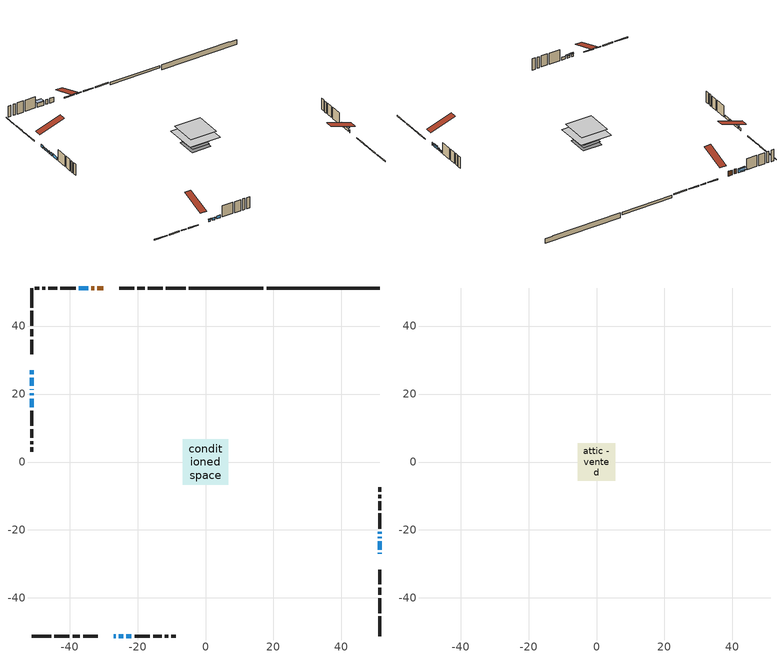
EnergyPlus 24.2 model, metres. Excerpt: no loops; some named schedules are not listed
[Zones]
conditioned space
 floor adiabatic (Floor2 construction): -3.66,-3.66 -3.66,3.66 3.66,3.66 3.66,-3.66 z0.46
 floor adiabatic (AdiabaticFloorConstruction): -6.66,-6.66 -6.66,6.66 6.66,6.66 6.66,-6.66 z2.9
 floor foundation (Slab1 construction): -4.18,-4.18 -4.18,4.18 4.18,4.18 4.18,-4.18 z-1.68
 floor foundation (Slab2 construction): -3.66,-3.66 -3.66,3.66 3.66,3.66 3.66,-3.66 z-0.61
 wall outside (RimJoist1 construction): -5.85,51.18 -11.66,51.18 / -51.18,-51.18 -45.37,-51.18 / -51.18,51.18 -51.18,45.37 / 51.18,-51.18 51.18,-45.37 z0.46:0.76
 wall outside (RimJoist2 construction): -12.59,51.18 -16.98,51.18 / -44.44,-51.18 -40.04,-51.18 / -51.18,44.44 -51.18,40.04 / 51.18,-44.44 51.18,-40.04 z0.46:0.76
 wall outside (RimJoist3 construction): -17.91,51.18 -20.08,51.18 / -39.11,-51.18 -36.95,-51.18 / -51.18,39.11 -51.18,36.95 / 51.18,-39.11 51.18,-36.95 z0.46:0.76
 wall outside (RimJoist4 construction): -21.01,51.18 -25.34,51.18 / -36.02,-51.18 -31.68,-51.18 / -51.18,36.02 -51.18,31.68 / 51.18,-36.02 51.18,-31.68 z0.46:0.76
 wall outside (AdiabaticWallConstruction 1): -30.06,51.18 -31.82,51.18 / -32.75,51.18 -33.61,51.18 z0.46:2.49
 wall outside (AdiabaticWallConstruction): -26.97,-51.18 -26.41,-51.18 / -51.18,24.82 -51.18,22.38 / -25.48,-51.18 -24.26,-51.18 z0.46:1.38; -51.18,26.97 -51.18,25.75 / 51.18,-26.97 51.18,-26.71 / -51.18,21.45 -51.18,21.19 / -51.18,20.27 -51.18,19.59 / -23.33,-51.18 -21.81,-51.18 / 51.18,-25.78 51.18,-23.34 / 51.18,-22.42 51.18,-22.03 / -51.18,18.66 -51.18,16.06 z0.46:1.68; -34.54,51.18 -37.23,51.18 z0.46:2.19; 51.18,-21.11 51.18,-20.49 z0.46:1.22
 wall outside (Wall1 construction): -38.16,51.18 -42.67,51.18 / -20.88,-51.18 -16.37,-51.18 / -51.18,15.13 -51.18,10.62 / 51.18,-19.57 51.18,-15.06 z0.46:5.34
 wall outside (Wall2 construction): -43.6,51.18 -46.19,51.18 / -15.44,-51.18 -12.84,-51.18 / -51.18,9.69 -51.18,7.09 / 51.18,-14.13 51.18,-11.53 z0.46:5.34
 wall outside (Wall3 construction): -47.12,51.18 -48.04,51.18 / -11.91,-51.18 -11,-51.18 / -51.18,6.17 -51.18,5.25 / 51.18,-10.6 51.18,-9.69 z0.46:5.34
 wall outside (Wall4 construction): -48.97,51.18 -50.25,51.18 / -10.07,-51.18 -8.79,-51.18 / -51.18,4.32 -51.18,3.04 / 51.18,-8.76 51.18,-7.47 z0.46:5.34
 wall foundation (FoundationWall1 construction): 17.96,51.18,-1.68 17.96,51.18,0.45 47.86,51.18,0.45 47.86,51.18,0.26 51.18,51.18,0.26 51.18,51.18,-1.68
 wall foundation (FoundationWall2 construction): 17.03,51.18 -4.92,51.18 z-0.61:0.46
 window (WindowConstruction 10): -26.97,-51.18 -26.41,-51.18 z0.46:1.37
 window (WindowConstruction 7): -51.18,26.97 -51.18,25.75 z0.46:1.68
 window (WindowConstruction 8): -51.18,24.82 -51.18,22.38 z0.46:1.37
 window (WindowConstruction 9): -25.48,-51.18 -24.26,-51.18 z0.46:1.37
 window (WindowConstruction 11): 51.18,-26.97 51.18,-26.71 z0.46:1.68
 window (WindowConstruction 12): -51.18,21.45 -51.18,21.2 z0.46:1.68
 window (WindowConstruction): -34.54,51.18 -37.23,51.18 z0.46:2.19
 window (WindowConstruction 1): -51.18,20.27 -51.18,19.59 z0.46:1.68
 window (WindowConstruction 2): -23.33,-51.18 -21.81,-51.18 z0.46:1.68
 window (WindowConstruction 3): 51.18,-25.78 51.18,-23.34 z0.46:1.68
 window (WindowConstruction 4): 51.18,-22.42 51.18,-22.03 z0.46:1.68
 window (WindowConstruction 5): 51.18,-21.11 51.18,-20.5 z0.46:1.22
 window (WindowConstruction 6): -51.18,18.66 -51.18,16.06 z0.46:1.68
 door (Door): -30.06,51.18 -31.82,51.18 z0.46:2.49
 door (Door 1): -32.75,51.18 -33.61,51.18 z0.46:2.49
 ceiling adiabatic (AdiabaticFloorConstruction): 6.66,-6.66 6.66,6.66 -6.66,6.66 -6.66,-6.66 z2.9
attic - vented
 floor to conditioned space (Floor1 construction Reversed): -5.57,-5.57 -5.57,5.57 5.57,5.57 5.57,-5.57 z5.34
 roof outside (Roof1 construction): -29.13,51.18,5.34 -29.13,40.33,8.95 -26.27,40.33,8.95 -26.27,51.18,5.34; -27.89,-51.18,5.34 -27.89,-40.33,8.95 -30.75,-40.33,8.95 -30.75,-51.18,5.34; -51.18,27.89,5.34 -40.33,27.89,8.95 -40.33,30.75,8.95 -51.18,30.75,5.34; 51.18,-27.89,5.34 40.33,-27.89,8.95 40.33,-30.75,8.95 51.18,-30.75,5.34
shading: -26.11,-51.18 -27.26,-51.18 -27.26,-51.79 -26.11,-51.79 z1.67; -51.18,22.23 -51.18,24.97 -51.79,24.97 -51.79,22.23 z1.52; -24.11,-51.18 -25.63,-51.18 -25.63,-51.79 -24.11,-51.79 z1.52; -37.29,51.18 -34.48,51.18 -34.48,53.01 -37.29,53.01 z2.25; 51.18,-23.19 51.18,-25.93 51.79,-25.93 51.79,-23.19 z1.83; 51.18,-20.35 51.18,-21.25 51.79,-21.25 51.79,-20.35 z1.37
[Building]
Building 1: Terrain=Suburbs
[Site:Location]
Windsor AP_ON: Latitude {deg}=42.28; Longitude {deg}=-82.96; Time Zone {hr}=-5; Elevation {m}=190; Keep Site Location Information=Yes
[Site:GroundTemperature:Shallow]
6.34957, 4.46684, 4.31606, 5.20952, 8.79623, 12.3662, 15.4612, 17.4219, 17.5884, 15.9938, 12.9777, 9.51722
[Site:WaterMainsTemperature]
Calculation Method=Schedule; Temperature Schedule=mains temperature schedule
[Material] Roughness=Rough; Thermal Absorptance=0.9
Name | Thickness {m} | Conductivity {W/m-K} | Density {kg/m3} | Specific Heat {J/kg-K} | Solar Absorptance | Visible Absorptance
asphalt or fiberglass shingles | 0.00635 | 0.162714 | 1121.4 | 1465.45 | 0.4 | 0.4
ceiling loosefill ins | 0.169333 | 0.0480833 | 16.02 | 1046.75 | 0.7 | 0.7
ceiling stud and cavity | 0.1397 | 0.212699 | 65.682 | 1177.47 | 0.7 | 0.7
concrete 4.0 in. | 0.1016 | 1.803125 | 2242.8 | 837.4 | 0.7 | 0.7
concrete 8.0 in. | 0.2032 | 1.803125 | 2242.8 | 837.4 | 0.7 | 0.7
door material | 0.04445 | 0.053851 | 512.64 | 1214.23 | 0.7 | 0.7
exterior vertical ins | 0.00071446 | 0.029427 | 32.04 | 1214.23 | 0.7 | 0.7
exterior vertical ins 1 | 0.00347186 | 0.029427 | 32.04 | 1214.23 | 0.7 | 0.7
floor covering | 0.0127 | 9.015625 | 54.468 | 1339.84 | 0.6 | 0.6
floor covering 1 | 0.0127 | 0.0433444 | 54.468 | 1339.84 | 0.6 | 0.6
floor rigid ins; wall rigid ins | 0.512978 | 0.029427 | 32.04 | 1214.23 | 0.7 | 0.7
floor stud and cavity | 0.0889 | 0.220277 | 50.32683 | 1063.81 | 0.7 | 0.7
floor stud and cavity 1 | 0.1397 | 1.75129 | 37.0049 | 1207.88 | 0.7 | 0.7
furniture material conditioned space 1 | 0.1524 | 0.115458 | 640.8 | 1214.23 | 0.6 | 0.6
gypsum board | 0.0127 | 0.160291 | 801 | 837.4 | 0.6 | 0.6
gypsum board 1 | 0.0127 | 0.160291 | 801 | 837.4 | 0.7 | 0.7
osb sheathing 0.5 in. | 0.0127 | 0.115458 | 512.64 | 1214.23 | 0.7 | 0.7
osb sheathing 0.75 in. | 0.01905 | 0.115458 | 512.64 | 1214.23 | 0.7 | 0.7
osb sheathing 2.0 in. | 0.0508 | 0.115458 | 512.64 | 1214.23 | 0.7 | 0.7
rim joist rigid ins | 0.051816 | 0.029427 | 32.04 | 1214.23 | 0.7 | 0.7
rim joist stud and cavity | 0.0508 | 0.308293 | 125.044 | 1163.47 | 0.6 | 0.6
rim joist stud and cavity 1 | 0.0508 | 0.311623 | 125.044 | 1163.47 | 0.6 | 0.6
rim joist stud and cavity 2 | 0.0508 | 0.0317179 | 125.044 | 1163.47 | 0.6 | 0.6
rim joist stud and cavity 3 | 0.0508 | 0.107068 | 50.32683 | 1063.81 | 0.6 | 0.6
wall stud and cavity | 0.1397 | 0.0809575 | 139.0536 | 1170.24 | 0.7 | 0.7
wall stud and cavity 1 | 0.1397 | 0.0813726 | 139.0536 | 1170.24 | 0.7 | 0.7
wall stud and cavity 2 | 0.1397 | 0.0949025 | 139.0536 | 1170.24 | 0.7 | 0.7
wall stud and cavity 3 | 0.1397 | 0.10094 | 139.0536 | 1170.24 | 0.7 | 0.7
wall stud and cavity 4 | 0.0889 | 0.380278 | 52.3479 | 1209.89 | 0.7 | 0.7
wall stud and cavity 5 | 0.0889 | 0.391764 | 83.0341 | 1211.67 | 0.7 | 0.7
wood siding | 0.0254 | 0.102417 | 544.68 | 1172.36 | 0.4 | 0.4
wood siding 1; wood siding 2; wood siding 3 | 0.0254 | 0.102417 | 544.68 | 1172.36 | 0.7 | 0.7
[WindowMaterial:SimpleGlazingSystem]
Name | U-Factor {W/m2-K} | Solar Heat Gain Coefficient
WindowMaterial | 3.03035 | 0.67
WindowMaterial 1 | 3.077476 | 0.55
WindowMaterial 10 | 3.12517 | 0.38
WindowMaterial 2 | 3.05249 | 0.62
WindowMaterial 3 | 3.05874 | 0.6
WindowMaterial 4 | 3.09565 | 0.49
WindowMaterial 5 | 3.13085 | 0.44
WindowMaterial 6 | 3.10246 | 0.58
WindowMaterial 7 | 3.05817 | 0.67
WindowMaterial 8 | 3.10076 | 0.54
WindowMaterial 9 | 3.10246 | 0.6
[Construction]
AdiabaticFloorConstruction: floor stud and cavity 1, floor rigid ins, osb sheathing 0.75 in., floor covering 1
AdiabaticWallConstruction: wood siding 2, wall rigid ins, wall stud and cavity 4, gypsum board
AdiabaticWallConstruction 1: wood siding 3, wall rigid ins, wall stud and cavity 4, gypsum board
Door; Door 1: door material
Floor1 construction Reversed: gypsum board, ceiling stud and cavity, ceiling loosefill ins
Floor2 construction: floor stud and cavity, floor covering
FoundationWall1 construction; FoundationWall2 construction: concrete 8.0 in., gypsum board 1
furniture construction conditioned space 1: furniture material conditioned space 1
PartitionWallConstruction: gypsum board, wall stud and cavity 5, gypsum board
RimJoist1 construction: wood siding 1, rim joist rigid ins, osb sheathing 2.0 in., rim joist stud and cavity
RimJoist2 construction: wood siding 1, rim joist rigid ins, osb sheathing 2.0 in., rim joist stud and cavity 1
RimJoist3 construction: wood siding 1, osb sheathing 2.0 in., rim joist stud and cavity 2
RimJoist4 construction: wood siding 1, rim joist stud and cavity 3
Roof1 construction: asphalt or fiberglass shingles
Slab1 construction; Slab2 construction: concrete 4.0 in.
Wall1 construction: wood siding, osb sheathing 0.5 in., wall stud and cavity, gypsum board
Wall2 construction: wood siding, osb sheathing 0.5 in., wall stud and cavity 1, gypsum board
Wall3 construction: wood siding, osb sheathing 0.5 in., wall stud and cavity 2, gypsum board
Wall4 construction: wood siding, osb sheathing 0.5 in., wall stud and cavity 3, gypsum board
WindowConstruction: WindowMaterial
WindowConstruction 1: WindowMaterial 1
WindowConstruction 10: WindowMaterial 9
WindowConstruction 11; WindowConstruction 12: WindowMaterial 10
WindowConstruction 2: WindowMaterial 2
WindowConstruction 3: WindowMaterial 3
WindowConstruction 4: WindowMaterial 4
WindowConstruction 5: WindowMaterial 5
WindowConstruction 6: WindowMaterial 6
WindowConstruction 7: WindowMaterial 7
WindowConstruction 8; WindowConstruction 9: WindowMaterial 8
[Zone] Multiplier=1; Part of Total Floor Area=Yes
Name | Volume {m3}
attic - vented | 72.8541
conditioned space | 682.6
[Space]
Name | Zone | Volume {m3}
attic - vented 1 | attic - vented | 72.8541
conditioned space 1 | conditioned space | 682.6
[ZoneInfiltration:EffectiveLeakageArea]
infil attic - vented 1: Zone or Space=attic - vented 1; Schedule=Always On Discrete; Effective Air Leakage Area {cm2}=5515.11; Stack Coefficient=0.000251496; Wind Coefficient=1.07148e-05
[ZoneMixing]
whole house fan mix: Zone or Space=attic - vented; Schedule=Always On Continuous; Design Flow Rate Calculation Method=Flow/Zone; Design Flow Rate {m3/s}=0; Source Zone or Space=conditioned space
[SurfaceProperty:ExposedFoundationPerimeter] Exposed Perimeter Calculation Method=TotalExposedPerimeter
Name | Total Exposed Perimeter {m}
Slab1 | 33.223
Slab2 | 21.946
[InternalMass] Zone or ZoneList=conditioned space; Space or SpaceList=conditioned space 1
Name | Construction | Surface Area {m2}
furniture mass conditioned space 1 | furniture construction conditioned space 1 | 141.84
partition wall mass | PartitionWallConstruction | 301.056
[Lights]
interior lighting: Zone or ZoneList or Space or SpaceList=conditioned space 1; Schedule=interior lighting schedule; Design Level Calculation Method=LightingLevel; Lighting Level {W}=343.2; Return Air Fraction=0; Fraction Radiant=0.6; Fraction Visible=0.2; Fraction Replaceable=1
[People]
occupants: Zone or ZoneList or Space or SpaceList=conditioned space 1; Number of People Schedule=occupants schedule; Number of People Calculation Method=People; Number of People=3; Fraction Radiant=0.314171; Sensible Heat Fraction=0.56303; Activity Level Schedule=occupants activity schedule; Carbon Dioxide Generation Rate {m3/s-W}=0; Enable ASHRAE 55 Comfort Warnings=No; Mean Radiant Temperature Calculation Type=EnclosureAveraged
[ElectricEquipment] Zone or ZoneList or Space or SpaceList=conditioned space 1; Design Level Calculation Method=EquipmentLevel
Name | Schedule | Design Level {W} | Fraction Latent | Fraction Radiant | Fraction Lost
clothes dryer | clothes dryer schedule | 140.772 | 0.015 | 0.081 | 0.85
clothes washer | clothes washer schedule | 32.1985 | 0.03 | 0.162 | 0.7
cooking range | cooking range schedule | 215.147 | 0.08 | 0.432 | 0.2
dishwasher | dishwasher schedule | 66.8632 | 0.3 | 0.18 | 0.4
fridge | fridge schedule | 72.9452 | 0 | 0.6 | 0
mech vent bath fan 0 | mech vent bath fan 0 schedule | 25.1 | 0 | 0 | 1
mech vent bath fan 1 | mech vent bath fan 1 schedule | 25.1 | 0 | 0 | 1
mech vent house fan | mech vent house fan schedule | 0 | 0 | 0 | 1
mech vent house fan cfis | mech vent house fan cfis schedule | 0 | 0 | 0 | 0
mech vent range fan 0 | mech vent range fan 0 schedule | 57 | 0 | 0 | 1
misc plug loads | misc plug loads schedule | 494.7 | 0.045 | 0.513 | 0.1
whole house fan | Always On Discrete | 0 | 0 | 0 | 1
[OtherEquipment] Zone or ZoneList or Space or SpaceList=conditioned space 1; Design Level Calculation Method=EquipmentLevel
Name | Fuel Type | Schedule | Design Level {W} | Fraction Latent | Fraction Radiant | Fraction Lost
clothes dryer 1 | Electricity | clothes dryer schedule | 0 | 0.015 | 0.081 | 0.85
cooking range 1 | Electricity | cooking range schedule | 0 | 0.08 | 0.432 | 0.2
general water use latent | None | general water use schedule | 62.594 | 1 | 0 | 0
general water use sensible | None | general water use schedule | -61.6891 | 0 | 0.6 | 0
mech vent house fan latent load | None | Always On Discrete | 0 | 1 | 0 | 0
mech vent house fan sensible load | None | Always On Discrete | 0 | 0 | 0 | 0
water heater energy adjustment1 | NaturalGas | Always On Discrete | 0.01 | 0 | 0 | 1
[ZoneInfiltration:DesignFlowRate] Zone or ZoneList or Space or SpaceList=conditioned space 1; Schedule=Always On Discrete; Design Flow Rate Calculation Method=Flow/Zone; Design Flow Rate {m3/s}=0
infil flow; natural vent flow; whole house fan flow
[Foundation:Kiva] Initial Indoor Air Temperature {C}=18; Wall Depth Below Slab {m}=0.2032; Custom Block X Position 1 {m}=0.2159; Custom Block Z Position 1 {m}=0
Name | Wall Height Above Grade {m} | Custom Block Material Name 1 | Custom Block Depth 1 {m}
Foundation Kiva 1 | 0.450007 | exterior vertical ins | 2.13
Foundation Kiva 2 | 0.460004 | exterior vertical ins 1 | 1.07
[Foundation:Kiva:Settings]
Soil Conductivity {W/m-K}=0.849921; Soil Density {kg/m3}=1842.3; Soil Specific Heat {J/kg-K}=418.7; Ground Solar Absorptivity=0.9; Ground Thermal Absorptivity=0.9; Ground Surface Roughness {m}=0.03; Far-Field Width {m}=40; Deep-Ground Boundary Condition=ZeroFlux; Deep-Ground Depth {m}=40; Minimum Cell Dimension {m}=0.2; Maximum Cell Growth Coefficient=3; Simulation Timestep=Timestep
[Exterior:Lights]
exterior lighting: Schedule=exterior lighting schedule; Design Level {W}=75.6
[Schedule:Constant]
Name | Hourly Value
Always On Continuous; mech vent house fan schedule; mech vent house fan cfis schedule; Always On Discrete | 1
occupants activity schedule | 117.228
fridge schedule | 0
[Schedule:Week:Daily]
interior lighting schedule Week Rule - Jan1-Jan27: interior lighting schedule day, interior lighting schedule day, interior lighting schedule day, interior lighting schedule day, interior lighting schedule day, interior lighting schedule day, interior lighting schedule day, interior lighting schedule default day, interior lighting schedule default day, interior lighting schedule default day, interior lighting schedule default day, interior lighting schedule default day
interior lighting schedule Week Rule - Jan28-Feb3: interior lighting schedule day, interior lighting schedule day, interior lighting schedule day, interior lighting schedule day, interior lighting schedule day 1, interior lighting schedule day 1, interior lighting schedule day 1, interior lighting schedule default day, interior lighting schedule default day, interior lighting schedule default day, interior lighting schedule default day, interior lighting schedule default day
interior lighting schedule Week Rule - Feb4-Feb24: interior lighting schedule day 1, interior lighting schedule day 1, interior lighting schedule day 1, interior lighting schedule day 1, interior lighting schedule day 1, interior lighting schedule day 1, interior lighting schedule day 1, interior lighting schedule default day, interior lighting schedule default day, interior lighting schedule default day, interior lighting schedule default day, interior lighting schedule default day
interior lighting schedule Week Rule - Feb25-Mar3: interior lighting schedule day 1, interior lighting schedule day 1, interior lighting schedule day 1, interior lighting schedule day 1, interior lighting schedule day 2, interior lighting schedule day 2, interior lighting schedule day 2, interior lighting schedule default day, interior lighting schedule default day, interior lighting schedule default day, interior lighting schedule default day, interior lighting schedule default day
interior lighting schedule Week Rule - Mar4-Mar31: interior lighting schedule day 2, interior lighting schedule day 2, interior lighting schedule day 2, interior lighting schedule day 2, interior lighting schedule day 2, interior lighting schedule day 2, interior lighting schedule day 2, interior lighting schedule default day, interior lighting schedule default day, interior lighting schedule default day, interior lighting schedule default day, interior lighting schedule default day
interior lighting schedule Week Rule - Apr1-Apr28: interior lighting schedule day 3, interior lighting schedule day 3, interior lighting schedule day 3, interior lighting schedule day 3, interior lighting schedule day 3, interior lighting schedule day 3, interior lighting schedule day 3, interior lighting schedule default day, interior lighting schedule default day, interior lighting schedule default day, interior lighting schedule default day, interior lighting schedule default day
interior lighting schedule Week Rule - Apr29-May5: interior lighting schedule day 3, interior lighting schedule day 3, interior lighting schedule day 4, interior lighting schedule day 4, interior lighting schedule day 4, interior lighting schedule day 4, interior lighting schedule day 4, interior lighting schedule default day, interior lighting schedule default day, interior lighting schedule default day, interior lighting schedule default day, interior lighting schedule default day
interior lighting schedule Week Rule - May6-May26: interior lighting schedule day 4, interior lighting schedule day 4, interior lighting schedule day 4, interior lighting schedule day 4, interior lighting schedule day 4, interior lighting schedule day 4, interior lighting schedule day 4, interior lighting schedule default day, interior lighting schedule default day, interior lighting schedule default day, interior lighting schedule default day, interior lighting schedule default day
interior lighting schedule Week Rule - May27-Jun2: interior lighting schedule day 4, interior lighting schedule day 4, interior lighting schedule day 4, interior lighting schedule day 4, interior lighting schedule day 4, interior lighting schedule day 5, interior lighting schedule day 5, interior lighting schedule default day, interior lighting schedule default day, interior lighting schedule default day, interior lighting schedule default day, interior lighting schedule default day
interior lighting schedule Week Rule - Jun3-Jun30: interior lighting schedule day 5, interior lighting schedule day 5, interior lighting schedule day 5, interior lighting schedule day 5, interior lighting schedule day 5, interior lighting schedule day 5, interior lighting schedule day 5, interior lighting schedule default day, interior lighting schedule default day, interior lighting schedule default day, interior lighting schedule default day, interior lighting schedule default day
interior lighting schedule Week Rule - Jul1-Jul28: interior lighting schedule day 6, interior lighting schedule day 6, interior lighting schedule day 6, interior lighting schedule day 6, interior lighting schedule day 6, interior lighting schedule day 6, interior lighting schedule day 6, interior lighting schedule default day, interior lighting schedule default day, interior lighting schedule default day, interior lighting schedule default day, interior lighting schedule default day
interior lighting schedule Week Rule - Jul29-Aug4: interior lighting schedule day 6, interior lighting schedule day 6, interior lighting schedule day 6, interior lighting schedule day 7, interior lighting schedule day 7, interior lighting schedule day 7, interior lighting schedule day 7, interior lighting schedule default day, interior lighting schedule default day, interior lighting schedule default day, interior lighting schedule default day, interior lighting schedule default day
interior lighting schedule Week Rule - Aug5-Aug25: interior lighting schedule day 7, interior lighting schedule day 7, interior lighting schedule day 7, interior lighting schedule day 7, interior lighting schedule day 7, interior lighting schedule day 7, interior lighting schedule day 7, interior lighting schedule default day, interior lighting schedule default day, interior lighting schedule default day, interior lighting schedule default day, interior lighting schedule default day
interior lighting schedule Week Rule - Aug26-Sep1: interior lighting schedule day 7, interior lighting schedule day 7, interior lighting schedule day 7, interior lighting schedule day 7, interior lighting schedule day 7, interior lighting schedule day 7, interior lighting schedule day 8, interior lighting schedule default day, interior lighting schedule default day, interior lighting schedule default day, interior lighting schedule default day, interior lighting schedule default day
interior lighting schedule Week Rule - Sep2-Sep29: interior lighting schedule day 8, interior lighting schedule day 8, interior lighting schedule day 8, interior lighting schedule day 8, interior lighting schedule day 8, interior lighting schedule day 8, interior lighting schedule day 8, interior lighting schedule default day, interior lighting schedule default day, interior lighting schedule default day, interior lighting schedule default day, interior lighting schedule default day
interior lighting schedule Week Rule - Sep30-Oct6: interior lighting schedule day 8, interior lighting schedule day 9, interior lighting schedule day 9, interior lighting schedule day 9, interior lighting schedule day 9, interior lighting schedule day 9, interior lighting schedule day 9, interior lighting schedule default day, interior lighting schedule default day, interior lighting schedule default day, interior lighting schedule default day, interior lighting schedule default day
interior lighting schedule Week Rule - Oct7-Oct27: interior lighting schedule day 9, interior lighting schedule day 9, interior lighting schedule day 9, interior lighting schedule day 9, interior lighting schedule day 9, interior lighting schedule day 9, interior lighting schedule day 9, interior lighting schedule default day, interior lighting schedule default day, interior lighting schedule default day, interior lighting schedule default day, interior lighting schedule default day
interior lighting schedule Week Rule - Oct28-Nov3: interior lighting schedule day 9, interior lighting schedule day 9, interior lighting schedule day 9, interior lighting schedule day 9, interior lighting schedule day 10, interior lighting schedule day 10, interior lighting schedule day 10, interior lighting schedule default day, interior lighting schedule default day, interior lighting schedule default day, interior lighting schedule default day, interior lighting schedule default day
interior lighting schedule Week Rule - Nov4-Nov24: interior lighting schedule day 10, interior lighting schedule day 10, interior lighting schedule day 10, interior lighting schedule day 10, interior lighting schedule day 10, interior lighting schedule day 10, interior lighting schedule day 10, interior lighting schedule default day, interior lighting schedule default day, interior lighting schedule default day, interior lighting schedule default day, interior lighting schedule default day
interior lighting schedule Week Rule - Nov25-Dec1: interior lighting schedule day 10, interior lighting schedule day 10, interior lighting schedule day 10, interior lighting schedule day 10, interior lighting schedule day 10, interior lighting schedule day 10, interior lighting schedule day 11, interior lighting schedule default day, interior lighting schedule default day, interior lighting schedule default day, interior lighting schedule default day, interior lighting schedule default day
interior lighting schedule Week Rule - Dec2-Dec31: interior lighting schedule day 11, interior lighting schedule day 11, interior lighting schedule day 11, interior lighting schedule day 11, interior lighting schedule day 11, interior lighting schedule day 11, interior lighting schedule day 11, interior lighting schedule default day, interior lighting schedule default day, interior lighting schedule default day, interior lighting schedule default day, interior lighting schedule default day
occupants schedule Week Rule - Jan1-Dec31: occupants schedule day, occupants schedule day, occupants schedule day, occupants schedule day, occupants schedule day, occupants schedule day, occupants schedule day, occupants schedule default day, occupants schedule default day, occupants schedule default day, occupants schedule default day, occupants schedule default day
clothes dryer schedule Week Rule - Jan1-Dec31: clothes dryer schedule day, clothes dryer schedule day, clothes dryer schedule day, clothes dryer schedule day, clothes dryer schedule day, clothes dryer schedule day, clothes dryer schedule day, clothes dryer schedule default day, clothes dryer schedule default day, clothes dryer schedule default day, clothes dryer schedule default day, clothes dryer schedule default day
clothes washer schedule Week Rule - Jan1-Dec31: clothes washer schedule day, clothes washer schedule day, clothes washer schedule day, clothes washer schedule day, clothes washer schedule day, clothes washer schedule day, clothes washer schedule day, clothes washer schedule default day, clothes washer schedule default day, clothes washer schedule default day, clothes washer schedule default day, clothes washer schedule default day
cooking range schedule Week Rule - Jan1-Dec31: cooking range schedule day, cooking range schedule day, cooking range schedule day, cooking range schedule day, cooking range schedule day, cooking range schedule day, cooking range schedule day, cooking range schedule default day, cooking range schedule default day, cooking range schedule default day, cooking range schedule default day, cooking range schedule default day
dishwasher schedule Week Rule - Jan1-Dec31: dishwasher schedule day, dishwasher schedule day, dishwasher schedule day, dishwasher schedule day, dishwasher schedule day, dishwasher schedule day, dishwasher schedule day, dishwasher schedule default day, dishwasher schedule default day, dishwasher schedule default day, dishwasher schedule default day, dishwasher schedule default day
mech vent bath fan 0 schedule Week Rule - Jan1-Dec31: mech vent bath fan 0 schedule day, mech vent bath fan 0 schedule day, mech vent bath fan 0 schedule day, mech vent bath fan 0 schedule day, mech vent bath fan 0 schedule day, mech vent bath fan 0 schedule day, mech vent bath fan 0 schedule day, mech vent bath fan 0 schedule default day, mech vent bath fan 0 schedule default day, mech vent bath fan 0 schedule default day, mech vent bath fan 0 schedule default day, mech vent bath fan 0 schedule default day
mech vent bath fan 1 schedule Week Rule - Jan1-Dec31: mech vent bath fan 1 schedule day, mech vent bath fan 1 schedule day, mech vent bath fan 1 schedule day, mech vent bath fan 1 schedule day, mech vent bath fan 1 schedule day, mech vent bath fan 1 schedule day, mech vent bath fan 1 schedule day, mech vent bath fan 1 schedule default day, mech vent bath fan 1 schedule default day, mech vent bath fan 1 schedule default day, mech vent bath fan 1 schedule default day, mech vent bath fan 1 schedule default day
mech vent range fan 0 schedule Week Rule - Jan1-Dec31: mech vent range fan 0 schedule day, mech vent range fan 0 schedule day, mech vent range fan 0 schedule day, mech vent range fan 0 schedule day, mech vent range fan 0 schedule day, mech vent range fan 0 schedule day, mech vent range fan 0 schedule day, mech vent range fan 0 schedule default day, mech vent range fan 0 schedule default day, mech vent range fan 0 schedule default day, mech vent range fan 0 schedule default day, mech vent range fan 0 schedule default day
misc plug loads schedule Week Rule - Jan1-Dec31: misc plug loads schedule day, misc plug loads schedule day, misc plug loads schedule day, misc plug loads schedule day, misc plug loads schedule day, misc plug loads schedule day, misc plug loads schedule day, misc plug loads schedule default day, misc plug loads schedule default day, misc plug loads schedule default day, misc plug loads schedule default day, misc plug loads schedule default day
general water use schedule Week Rule - Jan1-Dec31: general water use schedule day, general water use schedule day, general water use schedule day, general water use schedule day, general water use schedule day, general water use schedule day, general water use schedule day, general water use schedule default day, general water use schedule default day, general water use schedule default day, general water use schedule default day, general water use schedule default day
exterior lighting schedule Week Rule - Jan1-Jan27: exterior lighting schedule day, exterior lighting schedule day, exterior lighting schedule day, exterior lighting schedule day, exterior lighting schedule day, exterior lighting schedule day, exterior lighting schedule day, exterior lighting schedule default day, exterior lighting schedule default day, exterior lighting schedule default day, exterior lighting schedule default day, exterior lighting schedule default day
exterior lighting schedule Week Rule - Jan28-Feb3: exterior lighting schedule day, exterior lighting schedule day, exterior lighting schedule day, exterior lighting schedule day, exterior lighting schedule day 1, exterior lighting schedule day 1, exterior lighting schedule day 1, exterior lighting schedule default day, exterior lighting schedule default day, exterior lighting schedule default day, exterior lighting schedule default day, exterior lighting schedule default day
exterior lighting schedule Week Rule - Feb4-Feb24: exterior lighting schedule day 1, exterior lighting schedule day 1, exterior lighting schedule day 1, exterior lighting schedule day 1, exterior lighting schedule day 1, exterior lighting schedule day 1, exterior lighting schedule day 1, exterior lighting schedule default day, exterior lighting schedule default day, exterior lighting schedule default day, exterior lighting schedule default day, exterior lighting schedule default day
exterior lighting schedule Week Rule - Feb25-Mar3: exterior lighting schedule day 1, exterior lighting schedule day 1, exterior lighting schedule day 1, exterior lighting schedule day 1, exterior lighting schedule day 2, exterior lighting schedule day 2, exterior lighting schedule day 2, exterior lighting schedule default day, exterior lighting schedule default day, exterior lighting schedule default day, exterior lighting schedule default day, exterior lighting schedule default day
exterior lighting schedule Week Rule - Mar4-Mar31: exterior lighting schedule day 2, exterior lighting schedule day 2, exterior lighting schedule day 2, exterior lighting schedule day 2, exterior lighting schedule day 2, exterior lighting schedule day 2, exterior lighting schedule day 2, exterior lighting schedule default day, exterior lighting schedule default day, exterior lighting schedule default day, exterior lighting schedule default day, exterior lighting schedule default day
exterior lighting schedule Week Rule - Apr1-Apr28: exterior lighting schedule day 3, exterior lighting schedule day 3, exterior lighting schedule day 3, exterior lighting schedule day 3, exterior lighting schedule day 3, exterior lighting schedule day 3, exterior lighting schedule day 3, exterior lighting schedule default day, exterior lighting schedule default day, exterior lighting schedule default day, exterior lighting schedule default day, exterior lighting schedule default day
exterior lighting schedule Week Rule - Apr29-May5: exterior lighting schedule day 3, exterior lighting schedule day 3, exterior lighting schedule day 4, exterior lighting schedule day 4, exterior lighting schedule day 4, exterior lighting schedule day 4, exterior lighting schedule day 4, exterior lighting schedule default day, exterior lighting schedule default day, exterior lighting schedule default day, exterior lighting schedule default day, exterior lighting schedule default day
exterior lighting schedule Week Rule - May6-May26: exterior lighting schedule day 4, exterior lighting schedule day 4, exterior lighting schedule day 4, exterior lighting schedule day 4, exterior lighting schedule day 4, exterior lighting schedule day 4, exterior lighting schedule day 4, exterior lighting schedule default day, exterior lighting schedule default day, exterior lighting schedule default day, exterior lighting schedule default day, exterior lighting schedule default day
exterior lighting schedule Week Rule - May27-Jun2: exterior lighting schedule day 4, exterior lighting schedule day 4, exterior lighting schedule day 4, exterior lighting schedule day 4, exterior lighting schedule day 4, exterior lighting schedule day 5, exterior lighting schedule day 5, exterior lighting schedule default day, exterior lighting schedule default day, exterior lighting schedule default day, exterior lighting schedule default day, exterior lighting schedule default day
exterior lighting schedule Week Rule - Jun3-Jun30: exterior lighting schedule day 5, exterior lighting schedule day 5, exterior lighting schedule day 5, exterior lighting schedule day 5, exterior lighting schedule day 5, exterior lighting schedule day 5, exterior lighting schedule day 5, exterior lighting schedule default day, exterior lighting schedule default day, exterior lighting schedule default day, exterior lighting schedule default day, exterior lighting schedule default day
[Schedule:Year]
interior lighting schedule: interior lighting schedule Week Rule - Jan1-Jan27, 1, 1, 1, 27, interior lighting schedule Week Rule - Jan28-Feb3, 1, 28, 2, 3, interior lighting schedule Week Rule - Feb4-Feb24, 2, 4, 2, 24, interior lighting schedule Week Rule - Feb25-Mar3, 2, 25, 3, 3, interior lighting schedule Week Rule - Mar4-Mar31, 3, 4, 3, 31, interior lighting schedule Week Rule - Apr1-Apr28, 4, 1, 4, 28, interior lighting schedule Week Rule - Apr29-May5, 4, 29, 5, 5, interior lighting schedule Week Rule - May6-May26, 5, 6, 5, 26, interior lighting schedule Week Rule - May27-Jun2, 5, 27, 6, 2, interior lighting schedule Week Rule - Jun3-Jun30, 6, 3, 6, 30, interior lighting schedule Week Rule - Jul1-Jul28, 7, 1, 7, 28, interior lighting schedule Week Rule - Jul29-Aug4, 7, 29, 8, 4, interior lighting schedule Week Rule - Aug5-Aug25, 8, 5, 8, 25, interior lighting schedule Week Rule - Aug26-Sep1, 8, 26, 9, 1, interior lighting schedule Week Rule - Sep2-Sep29, 9, 2, 9, 29, interior lighting schedule Week Rule - Sep30-Oct6, 9, 30, 10, 6, interior lighting schedule Week Rule - Oct7-Oct27, 10, 7, 10, 27, interior lighting schedule Week Rule - Oct28-Nov3, 10, 28, 11, 3, interior lighting schedule Week Rule - Nov4-Nov24, 11, 4, 11, 24, interior lighting schedule Week Rule - Nov25-Dec1, 11, 25, 12, 1, interior lighting schedule Week Rule - Dec2-Dec31, 12, 2, 12, 31
occupants schedule: occupants schedule Week Rule - Jan1-Dec31, 1, 1, 12, 31
clothes dryer schedule: clothes dryer schedule Week Rule - Jan1-Dec31, 1, 1, 12, 31
clothes washer schedule: clothes washer schedule Week Rule - Jan1-Dec31, 1, 1, 12, 31
cooking range schedule: cooking range schedule Week Rule - Jan1-Dec31, 1, 1, 12, 31
dishwasher schedule: dishwasher schedule Week Rule - Jan1-Dec31, 1, 1, 12, 31
mech vent bath fan 0 schedule: mech vent bath fan 0 schedule Week Rule - Jan1-Dec31, 1, 1, 12, 31
mech vent bath fan 1 schedule: mech vent bath fan 1 schedule Week Rule - Jan1-Dec31, 1, 1, 12, 31
mech vent range fan 0 schedule: mech vent range fan 0 schedule Week Rule - Jan1-Dec31, 1, 1, 12, 31
misc plug loads schedule: misc plug loads schedule Week Rule - Jan1-Dec31, 1, 1, 12, 31
general water use schedule: general water use schedule Week Rule - Jan1-Dec31, 1, 1, 12, 31
exterior lighting schedule: exterior lighting schedule Week Rule - Jan1-Jan27, 1, 1, 1, 27, exterior lighting schedule Week Rule - Jan28-Feb3, 1, 28, 2, 3, exterior lighting schedule Week Rule - Feb4-Feb24, 2, 4, 2, 24, exterior lighting schedule Week Rule - Feb25-Mar3, 2, 25, 3, 3, exterior lighting schedule Week Rule - Mar4-Mar31, 3, 4, 3, 31, exterior lighting schedule Week Rule - Apr1-Apr28, 4, 1, 4, 28, exterior lighting schedule Week Rule - Apr29-May5, 4, 29, 5, 5, exterior lighting schedule Week Rule - May6-May26, 5, 6, 5, 26, exterior lighting schedule Week Rule - May27-Jun2, 5, 27, 6, 2, exterior lighting schedule Week Rule - Jun3-Jun30, 6, 3, 6, 30, exterior lighting schedule Week Rule - Jul1-Jul28, 7, 1, 7, 28, exterior lighting schedule Week Rule - Jul29-Aug4, 7, 29, 8, 4, exterior lighting schedule Week Rule - Aug5-Aug25, 8, 5, 8, 25, exterior lighting schedule Week Rule - Aug26-Sep1, 8, 26, 9, 1, exterior lighting schedule Week Rule - Sep2-Sep29, 9, 2, 9, 29, exterior lighting schedule Week Rule - Sep30-Oct6, 9, 30, 10, 6, exterior lighting schedule Week Rule - Oct7-Oct27, 10, 7, 10, 27, exterior lighting schedule Week Rule - Oct28-Nov3, 10, 28, 11, 3, exterior lighting schedule Week Rule - Nov4-Nov24, 11, 4, 11, 24, exterior lighting schedule Week Rule - Nov25-Dec1, 11, 25, 12, 1, exterior lighting schedule Week Rule - Dec2-Dec31, 12, 2, 12, 31
[Schedule:Compact]
mains temperature schedule: Through: 01/01, For: AllDays, Until: 24:00, 9.71556, Through: 01/02, For: AllDays, Until: 24:00, 9.65056, Through: 01/03, For: AllDays, Until: 24:00, 9.58667, Through: 01/04, For: AllDays, Until: 24:00, 9.52389, Through: 01/05, For: AllDays, Until: 24:00, 9.46278, Through: 01/06, For: AllDays, Until: 24:00, 9.40278, Through: 01/07, For: AllDays, Until: 24:00, 9.34444, Through: 01/08, For: AllDays, Until: 24:00, 9.28778, Through: 01/09, For: AllDays, Until: 24:00, 9.23222, Through: 01/10, For: AllDays, Until: 24:00, 9.17778, Through: 01/11, For: AllDays, Until: 24:00, 9.125, Through: 01/12, For: AllDays, Until: 24:00, 9.07389, Through: 01/13, For: AllDays, Until: 24:00, 9.02444, Through: 01/14, For: AllDays, Until: 24:00, 8.97611, Through: 01/15, For: AllDays, Until: 24:00, 8.92944, Through: 01/16, For: AllDays, Until: 24:00, 8.88444, Through: 01/17, For: AllDays, Until: 24:00, 8.84056, Through: 01/18, For: AllDays, Until: 24:00, 8.79889, Through: 01/19, For: AllDays, Until: 24:00, 8.75833, Through: 01/20, For: AllDays, Until: 24:00, 8.71944, Through: 01/21, For: AllDays, Until: 24:00, 8.68222, Through: 01/22, For: AllDays, Until: 24:00, 8.64667, Through: 01/23, For: AllDays, Until: 24:00, 8.61222, Through: 01/24, For: AllDays, Until: 24:00, 8.58, Through: 01/25, For: AllDays, Until: 24:00, 8.54944, Through: 01/26, For: AllDays, Until: 24:00, 8.52, Through: 01/27, For: AllDays, Until: 24:00, 8.49278, Through: 01/28, For: AllDays, Until: 24:00, 8.46722, Through: 01/29, For: AllDays, Until: 24:00, 8.44278, Through: 01/30, For: AllDays, Until: 24:00, 8.42056, Through: 01/31, For: AllDays, Until: 24:00, 8.39944, Through: 02/01, For: AllDays, Until: 24:00, 8.38056, Through: 02/02, For: AllDays, Until: 24:00, 8.36333, Through: 02/03, For: AllDays, Until: 24:00, 8.34778, Through: 02/04, For: AllDays, Until: 24:00, 8.33389, Through: 02/05, For: AllDays, Until: 24:00, 8.32167, Through: 02/06, For: AllDays, Until: 24:00, 8.31111, Through: 02/07, For: AllDays, Until: 24:00, 8.30222, Through: 02/08, For: AllDays, Until: 24:00, 8.295, Through: 02/09, For: AllDays, Until: 24:00, 8.29, Through: 02/10, For: AllDays, Until: 24:00, 8.28611, Through: 02/11, For: AllDays, Until: 24:00, 8.28444, Through: 02/12, For: AllDays, Until: 24:00, 8.28444, Through: 02/13, For: AllDays, Until: 24:00, 8.28611, Through: 02/14, For: AllDays, Until: 24:00, 8.28889, Through: 02/15, For: AllDays, Until: 24:00, 8.29444, Through: 02/16, For: AllDays, Until: 24:00, 8.30111, Through: 02/17, For: AllDays, Until: 24:00, 8.30944, Through: 02/18, For: AllDays, Until: 24:00, 8.31944, Through: 02/19, For: AllDays, Until: 24:00, 8.33167, Through: 02/20, For: AllDays, Until: 24:00, 8.345, Through: 02/21, For: AllDays, Until: 24:00, 8.36056, Through: 02/22, For: AllDays, Until: 24:00, 8.37778, Through: 02/23, For: AllDays, Until: 24:00, 8.39611, Through: 02/24, For: AllDays, Until: 24:00, 8.41667, Through: 02/25, For: AllDays, Until: 24:00, 8.43889, Through: 02/26, For: AllDays, Until: 24:00, 8.46278, Through: 02/27, For: AllDays, Until: 24:00, 8.48833, Through: 02/28, For: AllDays, Until: 24:00, 8.51556, Through: 03/01, For: AllDays, Until: 24:00, 8.54444, Through: 03/02, For: AllDays, Until: 24:00, 8.575, Through: 03/03, For: AllDays, Until: 24:00, 8.60667, Through: 03/04, For: AllDays, Until: 24:00, 8.64056, Through: 03/05, For: AllDays, Until: 24:00, 8.67611, Through: 03/06, For: AllDays, Until: 24:00, 8.71278, Through: 03/07, For: AllDays, Until: 24:00, 8.75167, Through: 03/08, For: AllDays, Until: 24:00, 8.79167, Through: 03/09, For: AllDays, Until: 24:00, 8.83333, Through: 03/10, For: AllDays, Until: 24:00, 8.87667, Through: 03/11, For: AllDays, Until: 24:00, 8.92167, Through: 03/12, For: AllDays, Until: 24:00, 8.96833, Through: 03/13, For: AllDays, Until: 24:00, 9.01611, Through: 03/14, For: AllDays, Until: 24:00, 9.06556, Through: 03/15, For: AllDays, Until: 24:00, 9.11667, Through: 03/16, For: AllDays, Until: 24:00, 9.16889, Through: 03/17, For: AllDays, Until: 24:00, 9.22278, Through: 03/18, For: AllDays, Until: 24:00, 9.27833, Through: 03/19, For: AllDays, Until: 24:00, 9.335, Through: 03/20, For: AllDays, Until: 24:00, 9.39333, Through: 03/21, For: AllDays, Until: 24:00, 9.45278, Through: 03/22, For: AllDays, Until: 24:00, 9.51389, Through: 03/23, For: AllDays, Until: 24:00, 9.57611, Through: 03/24, For: AllDays, Until: 24:00, 9.64, Through: 03/25, For: AllDays, Until: 24:00, 9.705, Through: 03/26, For: AllDays, Until: 24:00, 9.77111, Through: 03/27, For: AllDays, Until: 24:00, 9.83889, Through: 03/28, For: AllDays, Until: 24:00, 9.90778, Through: 03/29, For: AllDays, Until: 24:00, 9.97778, Through: 03/30, For: AllDays, Until: 24:00, 10.0489, Through: 03/31, For: AllDays, Until: 24:00, 10.1217, Through: 04/01, For: AllDays, Until: 24:00, 10.1956, Through: 04/02, For: AllDays, Until: 24:00, 10.2706, Through: 04/03, For: AllDays, Until: 24:00, 10.3461, Through: 04/04, For: AllDays, Until: 24:00, 10.4233, Through: 04/05, For: AllDays, Until: 24:00, 10.5017, Through: 04/06, For: AllDays, Until: 24:00, 10.5811, Through: 04/07, For: AllDays, Until: 24:00, 10.6617, Through: 04/08, For: AllDays, Until: 24:00, 10.7428, Through: 04/09, For: AllDays, Until: 24:00, 10.825, Through: 04/10, For: AllDays, Until: 24:00, 10.9089, Through: 04/11, For: AllDays, Until: 24:00, 10.9928, Through: 04/12, For: AllDays, Until: 24:00, 11.0783, Through: 04/13, For: AllDays, Until: 24:00, 11.1644, Through: 04/14, For: AllDays, Until: 24:00, 11.2517, Through: 04/15, For: AllDays, Until: 24:00, 11.3394, Through: 04/16, For: AllDays, Until: 24:00, 11.4278, Through: 04/17, For: AllDays, Until: 24:00, 11.5178, Through: 04/18, For: AllDays, Until: 24:00, 11.6078, Through: 04/19, For: AllDays, Until: 24:00, 11.6989, Through: 04/20, For: AllDays, Until: 24:00, 11.7906, Through: 04/21, For: AllDays, Until: 24:00, 11.8828, Through: 04/22, For: AllDays, Until: 24:00, 11.9761, Through: 04/23, For: AllDays, Until: 24:00, 12.07, Through: 04/24, For: AllDays, Until: 24:00, 12.1639, Through: 04/25, For: AllDays, Until: 24:00, 12.2589, Through: 04/26, For: AllDays, Until: 24:00, 12.3544, Through: 04/27, For: AllDays, Until: 24:00, 12.4506, Through: 04/28, For: AllDays, Until: 24:00, 12.5472, Through: 04/29, For: AllDays, Until: 24:00, 12.6439, Through: 04/30, For: AllDays, Until: 24:00, 12.7411, Through: 05/01, For: AllDays, Until: 24:00, 12.8389, Through: 05/02, For: AllDays, Until: 24:00, 12.9372, Through: 05/03, For: AllDays, Until: 24:00, 13.0356, Through: 05/04, For: AllDays, Until: 24:00, 13.1344, Through: 05/05, For: AllDays, Until: 24:00, 13.2339, Through: 05/06, For: AllDays, Until: 24:00, 13.3333, Through: 05/07, For: AllDays, Until: 24:00, 13.4328, Through: 05/08, For: AllDays, Until: 24:00, 13.5328, Through: 05/09, For: AllDays, Until: 24:00, 13.6328, Through: 05/10, For: AllDays, Until: 24:00, 13.7328, Through: 05/11, For: AllDays, Until: 24:00, 13.8328, Through: 05/12, For: AllDays, Until: 24:00, 13.9333, Through: 05/13, For: AllDays, Until: 24:00, 14.0339, Through: 05/14, For: AllDays, Until: 24:00, 14.1344, Through: 05/15, For: AllDays, Until: 24:00, 14.2344, Through: 05/16, For: AllDays, Until: 24:00, 14.335, Through: 05/17, For: AllDays, Until: 24:00, 14.4356, Through: 05/18, For: AllDays, Until: 24:00, 14.5356, Through: 05/19, For: AllDays, Until: 24:00, 14.6356, Through: 05/20, For: AllDays, Until: 24:00, 14.7356, Through: 05/21, For: AllDays, Until: 24:00, 14.8356, Through: 05/22, For: AllDays, Until: 24:00, 14.935, Through: 05/23, For: AllDays, Until: 24:00, 15.0344, Through: 05/24, For: AllDays, Until: 24:00, 15.1333, Through: 05/25, For: AllDays, Until: 24:00, 15.2322, Through: 05/26, For: AllDays, Until: 24:00, 15.3306, Through: 05/27, For: AllDays, Until: 24:00, 15.4283, Through: 05/28, For: AllDays, Until: 24:00, 15.5261, Through: 05/29, For: AllDays, Until: 24:00, 15.6233, Through: 05/30, For: AllDays, Until: 24:00, 15.7206, Through: 05/31, For: AllDays, Until: 24:00, 15.8167, Through: 06/01, For: AllDays, Until: 24:00, 15.9128, Through: 06/02, For: AllDays, Until: 24:00, 16.0078, Through: 06/03, For: AllDays, Until: 24:00, 16.1028, Through: 06/04, For: AllDays, Until: 24:00, 16.1967, Through: 06/05, For: AllDays, Until: 24:00, 16.2906, Through: 06/06, For: AllDays, Until: 24:00, 16.3833, Through: 06/07, For: AllDays, Until: 24:00, 16.4756, Through: 06/08, For: AllDays, Until: 24:00, 16.5672, Through: 06/09, For: AllDays, Until: 24:00, 16.6578, Through: 06/10, For: AllDays, Until: 24:00, 16.7478, Through: 06/11, For: AllDays, Until: 24:00, 16.8372, Through: 06/12, For: AllDays, Until: 24:00, 16.9256, Through: 06/13, For: AllDays, Until: 24:00, 17.0133, Through: 06/14, For: AllDays, Until: 24:00, 17.1, Through: 06/15, For: AllDays, Until: 24:00, 17.1861, Through: 06/16, For: AllDays, Until: 24:00, 17.2711, Through: 06/17, For: AllDays, Until: 24:00, 17.355, Through: 06/18, For: AllDays, Until: 24:00, 17.4383, Through: 06/19, For: AllDays, Until: 24:00, 17.5206, Through: 06/20, For: AllDays, Until: 24:00, 17.6017, Through: 06/21, For: AllDays, Until: 24:00, 17.6817, Through: 06/22, For: AllDays, Until: 24:00, 17.7606, Through: 06/23, For: AllDays, Until: 24:00, 17.8383, Through: 06/24, For: AllDays, Until: 24:00, 17.9156, Through: 06/25, For: AllDays, Until: 24:00, 17.9911, Through: 06/26, For: AllDays, Until: 24:00, 18.0656, Through: 06/27, For: AllDays, Until: 24:00, 18.1389, Through: 06/28, For: AllDays, Until: 24:00, 18.2111, Through: 06/29, For: AllDays, Until: 24:00, 18.2822, Through: 06/30, For: AllDays, Until: 24:00, 18.3522, Through: 07/01, For: AllDays, Until: 24:00, 18.4206, Through: 07/02, For: AllDays, Until: 24:00, 18.4878, Through: 07/03, For: AllDays, Until: 24:00, 18.5539, Through: 07/04, For: AllDays, Until: 24:00, 18.6183, Through: 07/05, For: AllDays, Until: 24:00, 18.6817, Through: 07/06, For: AllDays, Until: 24:00, 18.7439, Through: 07/07, For: AllDays, Until: 24:00, 18.8044, Through: 07/08, For: AllDays, Until: 24:00, 18.8639, Through: 07/09, For: AllDays, Until: 24:00, 18.9217, Through: 07/10, For: AllDays, Until: 24:00, 18.9778, Through: 07/11, For: AllDays, Until: 24:00, 19.0328, Through: 07/12, For: AllDays, Until: 24:00, 19.0861, Through: 07/13, For: AllDays, Until: 24:00, 19.1383, Through: 07/14, For: AllDays, Until: 24:00, 19.1889, Through: 07/15, For: AllDays, Until: 24:00, 19.2378, Through: 07/16, For: AllDays, Until: 24:00, 19.2856, Through: 07/17, For: AllDays, Until: 24:00, 19.3311, Through: 07/18, For: AllDays, Until: 24:00, 19.3761, Through: 07/19, For: AllDays, Until: 24:00, 19.4189, Through: 07/20, For: AllDays, Until: 24:00, 19.46, Through: 07/21, For: AllDays, Until: 24:00, 19.5, Through: 07/22, For: AllDays, Until: 24:00, 19.5378, Through: 07/23, For: AllDays, Until: 24:00, 19.5744, Through: 07/24, For: AllDays, Until: 24:00, 19.6094, Through: 07/25, For: AllDays, Until: 24:00, 19.6428, Through: 07/26, For: AllDays, Until: 24:00, 19.6744, Through: 07/27, For: AllDays, Until: 24:00, 19.7044, Through: 07/28, For: AllDays, Until: 24:00, 19.7328, Through: 07/29, For: AllDays, Until: 24:00, 19.7594, Through: 07/30, For: AllDays, Until: 24:00, 19.7844, Through: 07/31, For: AllDays, Until: 24:00, 19.8078, Through: 08/01, For: AllDays, Until: 24:00, 19.8294, Through: 08/02, For: AllDays, Until: 24:00, 19.8494, Through: 08/03, For: AllDays, Until: 24:00, 19.8678, Through: 08/04, For: AllDays, Until: 24:00, 19.8844, Through: 08/05, For: AllDays, Until: 24:00, 19.8994, Through: 08/06, For: AllDays, Until: 24:00, 19.9122, Through: 08/07, For: AllDays, Until: 24:00, 19.9239, Through: 08/08, For: AllDays, Until: 24:00, 19.9333, Through: 08/09, For: AllDays, Until: 24:00, 19.9417, Through: 08/10, For: AllDays, Until: 24:00, 19.9478, Through: 08/11, For: AllDays, Until: 24:00, 19.9522, Through: 08/12, For: AllDays, Until: 24:00, 19.9556, Through: 08/13, For: AllDays, Until: 24:00, 19.9567, Through: 08/14, For: AllDays, Until: 24:00, 19.9556, Through: 08/15, For: AllDays, Until: 24:00, 19.9533, Through: 08/16, For: AllDays, Until: 24:00, 19.9494, Through: 08/17, For: AllDays, Until: 24:00, 19.9433, Through: 08/18, For: AllDays, Until: 24:00, 19.9361, Through: 08/19, For: AllDays, Until: 24:00, 19.9267, Through: 08/20, For: AllDays, Until: 24:00, 19.9156, Through: 08/21, For: AllDays, Until: 24:00, 19.9033, Through: 08/22, For: AllDays, Until: 24:00, 19.8889, Through: 08/23, For: AllDays, Until: 24:00, 19.8728, Through: 08/24, For: AllDays, Until: 24:00, 19.855, Through: 08/25, For: AllDays, Until: 24:00, 19.835, Through: 08/26, For: AllDays, Until: 24:00, 19.8139, Through: 08/27, For: AllDays, Until: 24:00, 19.7911, Through: 08/28, For: AllDays, Until: 24:00, 19.7667, Through: 08/29, For: AllDays, Until: 24:00, 19.7406, Through: 08/30, For: AllDays, Until: 24:00, 19.7122, Through: 08/31, For: AllDays, Until: 24:00, 19.6828, Through: 09/01, For: AllDays, Until: 24:00, 19.6517, Through: 09/02, For: AllDays, Until: 24:00, 19.6189, Through: 09/03, For: AllDays, Until: 24:00, 19.5844, Through: 09/04, For: AllDays, Until: 24:00, 19.5483, Through: 09/05, For: AllDays, Until: 24:00, 19.5106, Through: 09/06, For: AllDays, Until: 24:00, 19.4711, Through: 09/07, For: AllDays, Until: 24:00, 19.4306, Through: 09/08, For: AllDays, Until: 24:00, 19.3878, Through: 09/09, For: AllDays, Until: 24:00, 19.3439, Through: 09/10, For: AllDays, Until: 24:00, 19.2983, Through: 09/11, For: AllDays, Until: 24:00, 19.2511, Through: 09/12, For: AllDays, Until: 24:00, 19.2028, Through: 09/13, For: AllDays, Until: 24:00, 19.1528, Through: 09/14, For: AllDays, Until: 24:00, 19.1011, Through: 09/15, For: AllDays, Until: 24:00, 19.0478, Through: 09/16, For: AllDays, Until: 24:00, 18.9933, Through: 09/17, For: AllDays, Until: 24:00, 18.9372, Through: 09/18, For: AllDays, Until: 24:00, 18.88, Through: 09/19, For: AllDays, Until: 24:00, 18.8211, Through: 09/20, For: AllDays, Until: 24:00, 18.7611, Through: 09/21, For: AllDays, Until: 24:00, 18.6994, Through: 09/22, For: AllDays, Until: 24:00, 18.6361, Through: 09/23, For: AllDays, Until: 24:00, 18.5722, Through: 09/24, For: AllDays, Until: 24:00, 18.5067, Through: 09/25, For: AllDays, Until: 24:00, 18.4394, Through: 09/26, For: AllDays, Until: 24:00, 18.3711, Through: 09/27, For: AllDays, Until: 24:00, 18.3017, Through: 09/28, For: AllDays, Until: 24:00, 18.2311, Through: 09/29, For: AllDays, Until: 24:00, 18.1594, Through: 09/30, For: AllDays, Until: 24:00, 18.0861, Through: 10/01, For: AllDays, Until: 24:00, 18.0122, Through: 10/02, For: AllDays, Until: 24:00, 17.9367, Through: 10/03, For: AllDays, Until: 24:00, 17.86, Through: 10/04, For: AllDays, Until: 24:00, 17.7822, Through: 10/05, For: AllDays, Until: 24:00, 17.7039, Through: 10/06, For: AllDays, Until: 24:00, 17.6239, Through: 10/07, For: AllDays, Until: 24:00, 17.5428, Through: 10/08, For: AllDays, Until: 24:00, 17.4611, Through: 10/09, For: AllDays, Until: 24:00, 17.3783, Through: 10/10, For: AllDays, Until: 24:00, 17.2944, Through: 10/11, For: AllDays, Until: 24:00, 17.21, Through: 10/12, For: AllDays, Until: 24:00, 17.1239, Through: 10/13, For: AllDays, Until: 24:00, 17.0378, Through: 10/14, For: AllDays, Until: 24:00, 16.95, Through: 10/15, For: AllDays, Until: 24:00, 16.8617, Through: 10/16, For: AllDays, Until: 24:00, 16.7728, Through: 10/17, For: AllDays, Until: 24:00, 16.6828, Through: 10/18, For: AllDays, Until: 24:00, 16.5922, Through: 10/19, For: AllDays, Until: 24:00, 16.5011, Through: 10/20, For: AllDays, Until: 24:00, 16.4089, Through: 10/21, For: AllDays, Until: 24:00, 16.3161, Through: 10/22, For: AllDays, Until: 24:00, 16.2228, Through: 10/23, For: AllDays, Until: 24:00, 16.1289, Through: 10/24, For: AllDays, Until: 24:00, 16.0344, Through: 10/25, For: AllDays, Until: 24:00, 15.9389, Through: 10/26, For: AllDays, Until: 24:00, 15.8433, Through: 10/27, For: AllDays, Until: 24:00, 15.7472, Through: 10/28, For: AllDays, Until: 24:00, 15.6506, Through: 10/29, For: AllDays, Until: 24:00, 15.5533, Through: 10/30, For: AllDays, Until: 24:00, 15.4561, Through: 10/31, For: AllDays, Until: 24:00, 15.3578, Through: 11/01, For: AllDays, Until: 24:00, 15.2594, Through: 11/02, For: AllDays, Until: 24:00, 15.1611, Through: 11/03, For: AllDays, Until: 24:00, 15.0617, Through: 11/04, For: AllDays, Until: 24:00, 14.9628, Through: 11/05, For: AllDays, Until: 24:00, 14.8633, Through: 11/06, For: AllDays, Until: 24:00, 14.7633, Through: 11/07, For: AllDays, Until: 24:00, 14.6633, Through: 11/08, For: AllDays, Until: 24:00, 14.5633, Through: 11/09, For: AllDays, Until: 24:00, 14.4633, Through: 11/10, For: AllDays, Until: 24:00, 14.3628, Through: 11/11, For: AllDays, Until: 24:00, 14.2628, Through: 11/12, For: AllDays, Until: 24:00, 14.1622, Through: 11/13, For: AllDays, Until: 24:00, 14.0617, Through: 11/14, For: AllDays, Until: 24:00, 13.9611, Through: 11/15, For: AllDays, Until: 24:00, 13.8611, Through: 11/16, For: AllDays, Until: 24:00, 13.7606, Through: 11/17, For: AllDays, Until: 24:00, 13.6606, Through: 11/18, For: AllDays, Until: 24:00, 13.5606, Through: 11/19, For: AllDays, Until: 24:00, 13.4606, Through: 11/20, For: AllDays, Until: 24:00, 13.3611, Through: 11/21, For: AllDays, Until: 24:00, 13.2617, Through: 11/22, For: AllDays, Until: 24:00, 13.1622, Through: 11/23, For: AllDays, Until: 24:00, 13.0633, Through: 11/24, For: AllDays, Until: 24:00, 12.9644, Through: 11/25, For: AllDays, Until: 24:00, 12.8661, Through: 11/26, For: AllDays, Until: 24:00, 12.7683, Through: 11/27, For: AllDays, Until: 24:00, 12.6711, Through: 11/28, For: AllDays, Until: 24:00, 12.5739, Through: 11/29, For: AllDays, Until: 24:00, 12.4772, Through: 11/30, For: AllDays, Until: 24:00, 12.3811, Through: 12/01, For: AllDays, Until: 24:00, 12.2856, Through: 12/02, For: AllDays, Until: 24:00, 12.1906, Through: 12/03, For: AllDays, Until: 24:00, 12.0961, Through: 12/04, For: AllDays, Until: 24:00, 12.0022, Through: 12/05, For: AllDays, Until: 24:00, 11.9089, Through: 12/06, For: AllDays, Until: 24:00, 11.8161, Through: 12/07, For: AllDays, Until: 24:00, 11.7244, Through: 12/08, For: AllDays, Until: 24:00, 11.6333, Through: 12/09, For: AllDays, Until: 24:00, 11.5428, Through: 12/10, For: AllDays, Until: 24:00, 11.4528, Through: 12/11, For: AllDays, Until: 24:00, 11.3639, Through: 12/12, For: AllDays, Until: 24:00, 11.2756, Through: 12/13, For: AllDays, Until: 24:00, 11.1883, Through: 12/14, For: AllDays, Until: 24:00, 11.1022, Through: 12/15, For: AllDays, Until: 24:00, 11.0167, Through: 12/16, For: AllDays, Until: 24:00, 10.9322, Through: 12/17, For: AllDays, Until: 24:00, 10.8483, Through: 12/18, For: AllDays, Until: 24:00, 10.7656, Through: 12/19, For: AllDays, Until: 24:00, 10.6839, Through: 12/20, For: AllDays, Until: 24:00, 10.6033, Through: 12/21, For: AllDays, Until: 24:00, 10.5239, Through: 12/22, For: AllDays, Until: 24:00, 10.445, Through: 12/23, For: AllDays, Until: 24:00, 10.3678, Through: 12/24, For: AllDays, Until: 24:00, 10.2911, Through: 12/25, For: AllDays, Until: 24:00, 10.2161, Through: 12/26, For: AllDays, Until: 24:00, 10.1422, Through: 12/27, For: AllDays, Until: 24:00, 10.0689, Through: 12/28, For: AllDays, Until: 24:00, 9.99722, Through: 12/29, For: AllDays, Until: 24:00, 9.92722, Through: 12/30, For: AllDays, Until: 24:00, 9.85778, Through: 12/31, For: AllDays, Until: 24:00, 9.79
